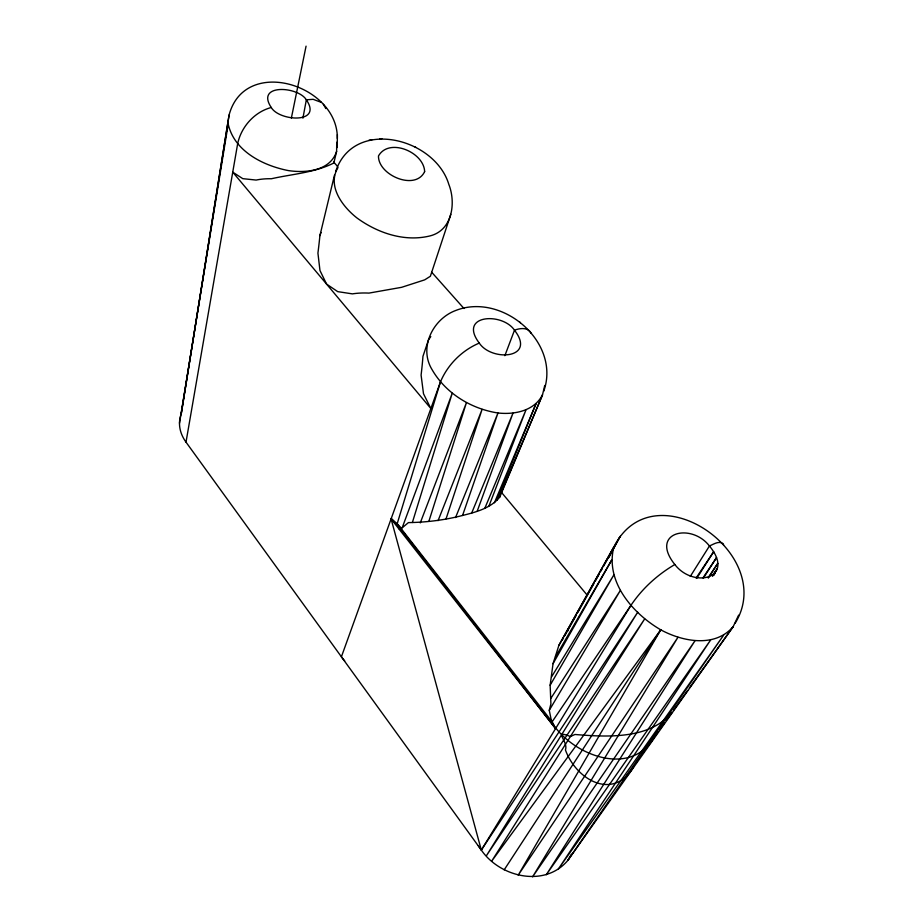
<?xml version="1.0" encoding="UTF-8"?>
<svg xmlns="http://www.w3.org/2000/svg" width="923" height="923" viewBox="0 0 923 923"><rect width="100%" height="100%" fill="white"/><g stroke="black" fill="none" stroke-linecap="round" stroke-linejoin="round"><path stroke-width="1.38" d="M337.345 138.462C338.026 84.778 244.883 55.553 229.089 115.017L181.231 413.919A48.677 35.916 11.1 0 0 186.008 442.14L481.321 850.083C499.989 877.265 544.778 887.857 567.818 860.421L733.15 626.682L738.631 615.145M430.787 336.572L428.457 339.999L422.953 356.336A83.647 14.906 -82 0 1 421.096 375.096L423.495 393.729L430.868 408.543L232.746 172.139L242.795 178.658L256.121 180.066A80.036 57.607 35.8 0 1 271.374 178.75C292.095 174.066 315.055 172.647 333.849 162.967L336.607 151.407L336.733 142.257M337.218 147.553L337.391 134.631M338.014 167.548C326.8 185.984 342.652 206.798 357.086 218.059C377.749 233.069 404.551 242.172 429.991 235.919C452.455 230.335 456.124 202.806 448.809 184.346C434.802 137.712 353.89 117.417 335.764 171.182M229.089 115.017L181.231 413.919M551.504 721.232L549.266 710.329L550.904 703.845L550.143 685.235L553.039 663.683L558.911 645.304L613.853 546.97C653.415 468.157 777.939 553.962 735.158 623.244M179.489 423.196L228.2 124.086C234.257 151.28 263.147 165.621 288.334 170.582C305.732 173.212 330.296 171.043 336.607 151.407M186.008 442.14L237.649 143.792C241.134 126.924 254.448 111.902 271.258 107.506C279.392 121.398 322.958 124.051 306.344 99.822C298.164 86.266 255.209 83.405 271.258 107.506M302.917 118.167L306.344 99.822L313.116 99.315L321.354 102.384M291.356 118.098L306.067 46.15M544.743 385.468L542.493 394.894L499.805 497.024C490.828 508.25 475.876 512.127 462.55 515.472C444.817 520.064 426.53 522.337 408.416 522.603L402.151 527.841L400.19 527.552M543.762 391.202C561.103 342.237 502.377 292.222 455.824 310.451C433.049 318.839 418.546 347.394 431.987 369.5C445.647 393.325 471.122 408.866 497.97 412.985C514.492 414.831 534.209 410.943 542.493 394.894L500.947 493.367M450.805 214.344L430.372 276.265L424.695 279.854L401.609 287.318L368.969 293.099A83.024 58.714 29.4 0 0 352.39 293.872L337.714 291.633L326.58 284.099L319.969 270.52L317.927 253.121A79.886 7.984 -81.7 0 0 319.912 235.63L334.484 175.116M500.393 494.682L499.805 497.024M479.279 343.079C457.716 314.662 502.181 311.939 514.492 330.203C536.701 358.77 491.659 361.828 479.279 343.079C462.065 350.313 447.632 364.654 440.456 381.914L397.052 524.183L555.588 728.605L551.446 720.978L397.79 524.31M412.373 522.487L452.224 393.244L402.151 527.841M428.976 521.01L466.438 402.636L420.265 522.88M446.074 518.795L482.083 409.385L438.067 520.653M462.55 515.472L497.97 412.985L455.547 517.572M319.912 235.63L321.042 232.458M440.456 381.914L341.406 656.795A52.184 43.15 21.3 0 0 344.706 660.914M477.237 511.111L512.957 413.181L471.515 513.419M504.858 355.69L514.492 330.203C519.88 328.092 528.314 327.03 531.221 333.422M488.994 505.919L525.925 410.008L484.783 508.377M496.92 500.301L535.986 403.755L494.416 502.758M608.799 557.642L611.488 552.623M612.826 550.108L620.21 536.298L603.55 566.261M558.911 645.304L613.853 546.97C604.957 581.628 632.647 613.483 660.753 629.821C682.616 641.67 714.864 647.981 733.15 626.682L689.308 688.073M564.807 635.705L576.483 614.937M577.867 612.434L593.835 583.728M595.22 581.236L599.385 573.748M600.769 571.245L602.165 568.753M652.573 739.75C629.348 775.228 577.36 756.052 555.877 728.132M553.039 663.683L611.649 560.134L555.519 656.83M571.372 854.213L567.818 860.421L723.609 635.209L558.288 869.143L710.583 640.054L546.266 874.773L694.984 640.781L532.571 876.85L677.955 637.285L518.195 875.177L660.753 629.821L491.59 861.274L644.658 618.929L486.444 855.667L637.747 612.18L481.321 850.083A56.984 48.757 40.4 0 1 478.31 845.537M550.143 685.235L613.83 574.96L551.735 676.582M562.153 640.25L563.48 637.978M549.266 710.329L620.36 590.432L550.869 698.342M634.124 765.94C614.187 801.464 576.448 780.431 565.43 749.949C568.66 741.434 552.416 729.378 570.391 736.508L574.983 734.477C606.757 737.085 649.642 739.646 671.944 712.406L666.221 720.413M674.84 564.53C649.123 532.479 690.9 522.164 709.452 545.978C735.896 578.213 693.588 589.012 674.84 564.53C657.453 574.683 642.073 588.701 630.859 605.465L481.321 850.083L391.087 518.922L397.052 524.183L391.283 518.38M690.289 576.425L709.452 545.978C713.456 544.305 718.913 540.497 723.055 543.612L723.62 544.951M696.727 578.34L713.721 551.654L696.115 578.006M703.384 578.075L716.548 557.596L703.014 577.821M708.368 577.89L717.759 563.411L708.195 577.729M504.189 869.847L660.753 629.821M712.544 575.894L717.24 568.695L712.475 575.894M630.859 605.465L552.046 721.924L555.588 728.605L391.087 518.922L400.34 527.575L398.771 528.717M626.117 776.578L629.463 771.882M636.155 762.513L637.781 760.24M641.82 754.576L644.254 751.172M646.677 747.78L650.727 742.115M653.149 738.712L658.053 731.847M659.691 729.562L664.583 722.697M673.594 710.087L687.658 690.392M567.46 631.159L568.268 630.409M368.969 140.227L371.831 139.881M379.757 138.923L381.857 138.658M415.062 146.999L415.777 147.299M519.534 321.873L520.457 322.715M333.78 162.194L337.61 166.498M431.687 272.227L463.981 308.513M501.847 492.824L586.613 594.447M323.396 104.345L325.831 108.568M551.446 720.978L555.588 728.605M333.526 162.125A78.259 8.261 -81.6 0 1 333.849 162.967M424.638 171.597C415.396 191.292 377.969 175.07 378.488 155.964C389.021 137.354 423.992 152.145 424.638 171.597M715.002 573.102L713.444 575.49L715.002 573.102"/></g></svg>
